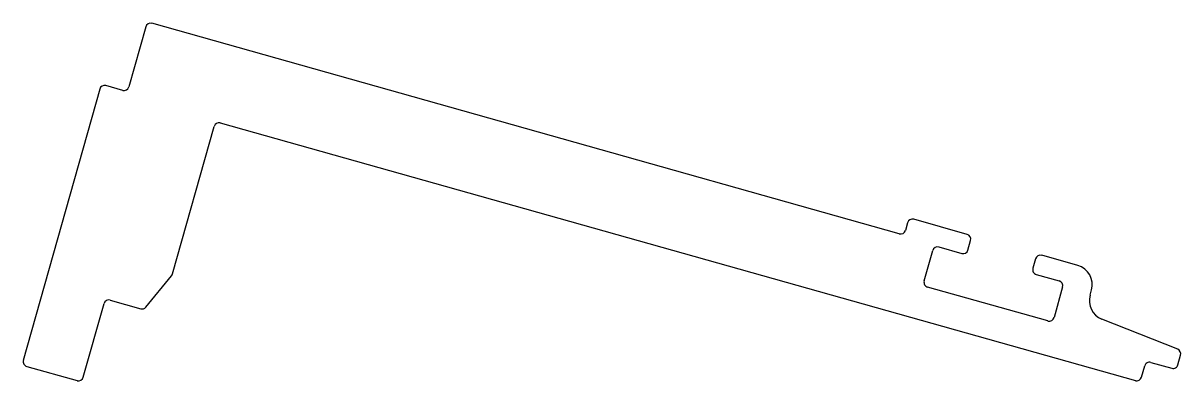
# Model space of a CAD drawing. Extents: x -22 to 36.3, y 1.1 to 19.1.
import ezdxf

# ---------------------------------------------------------------- set-up
doc = ezdxf.new("R2010")
doc.units = 0
doc.layers.add('CLIP', color=4, linetype='CONTINUOUS')

msp = doc.modelspace()

# ---------------------------------------------------------------- linework, layer by layer
at = {"layer": 'CLIP', "color": 7}
for p, q in [((-15.85, 18.918), (-16.704, 15.886)), ((22.118, 8.484), (-15.542, 19.091)), ((-18.168, 15.778), (-22.019, 2.107)), ((-17.013, 15.713), (-17.859, 15.951)), ((-12.098, 14.07), (34.012, 1.083)), ((-14.5, 6.463), (-12.406, 13.897)), ((22.535, 9.042), (22.426, 8.657)), ((25.538, 8.456), (22.843, 9.215)), ((23.37, 6.106), (23.804, 7.646)), ((24.112, 7.819), (25.267, 7.494)), ((25.576, 7.666), (25.711, 8.148)), ((28.984, 7.226), (28.848, 6.745)), ((31.113, 6.886), (29.292, 7.399)), ((29.021, 6.436), (30.176, 6.111)), ((-15.842, 4.789), (-14.547, 6.373)), ((29.607, 4.09), (23.543, 5.798)), ((30.349, 5.803), (29.915, 4.262)), ((31.73, 5.386), (31.805, 5.652)), ((-18.996, 1.255), (-17.951, 4.967)), ((-17.642, 5.14), (-16.103, 4.707)), ((36.147, 2.663), (32.322, 4.185)), ((36.159, 1.88), (36.295, 2.363)), ((-21.846, 1.798), (-19.305, 1.083)), ((34.321, 1.255), (34.483, 1.833)), ((34.792, 2.005), (35.85, 1.707))]:
    msp.add_line(p, q, dxfattribs=at)
for centre, radius, start, end in [((-15.61, 18.85), 0.25, 74.27086, 164.26981), ((-17.927, 15.711), 0.25, 74.26981, 164.26981), ((-16.945, 15.953), 0.25, 254.26981, 344.26981), ((-12.166, 13.829), 0.25, 74.26981, 164.26981), ((22.775, 8.975), 0.25, 74.26981, 164.26981), ((22.186, 8.725), 0.25, 254.27088, 344.26981), ((25.47, 8.215), 0.25, 344.26981, 74.26981), ((24.044, 7.578), 0.25, 74.26981, 164.26981), ((25.335, 7.734), 0.25, 254.26981, 344.26981), ((29.224, 7.158), 0.25, 74.26981, 164.26981), ((-14.741, 6.531), 0.25, 320.72395, 344.26981), ((29.089, 6.677), 0.25, 164.26981, 254.26981), ((30.842, 5.923), 1, 344.26981, 74.26981), ((23.611, 6.038), 0.25, 164.26981, 254.26981), ((30.108, 5.87), 0.25, 344.26981, 74.26981), ((32.692, 5.114), 1, 164.26981, 248.2901), ((-17.71, 4.9), 0.25, 74.26981, 164.26981), ((-16.036, 4.947), 0.25, 254.26981, 320.72395), ((29.675, 4.33), 0.25, 254.26981, 344.26981), ((36.054, 2.43), 0.25, 344.26981, 68.2901), ((-21.778, 2.039), 0.25, 164.26981, 254.26981), ((34.724, 1.765), 0.25, 74.25018, 164.26981), ((35.918, 1.947), 0.25, 254.25182, 344.26981), ((-19.237, 1.323), 0.25, 254.26981, 344.26981), ((34.08, 1.323), 0.25, 254.26981, 344.26981)]:
    msp.add_arc(centre, radius, start, end, dxfattribs=at)

doc.saveas('drawing.dxf')
